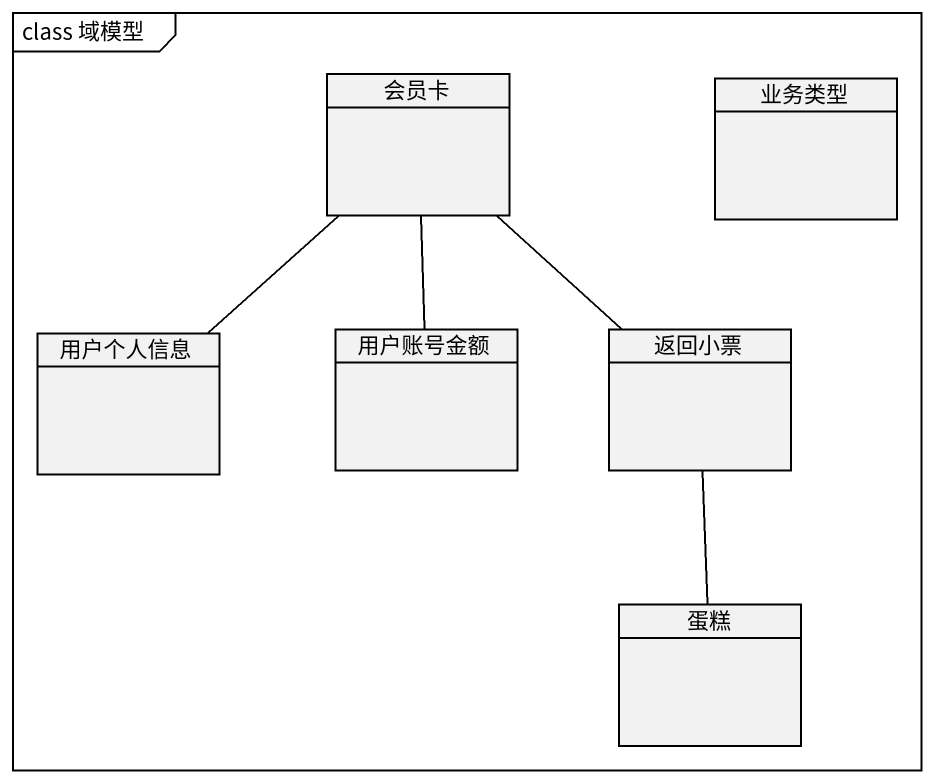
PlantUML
@startuml
mainframe class 域模型
hide circle
hide empty members
class 会员卡
class 业务类型
class 用户个人信息
class 用户账号金额
class 返回小票
class 蛋糕
会员卡 -- 用户个人信息
会员卡 -- 用户账号金额
会员卡 -- 返回小票
返回小票 -- 蛋糕
@enduml
